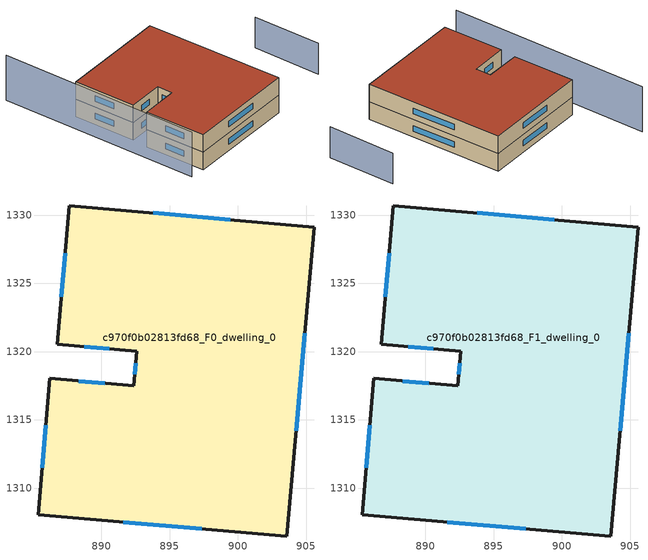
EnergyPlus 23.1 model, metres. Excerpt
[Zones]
c970f0b02813fd68_F0_dwelling_0
 floor ground (EU_floor_Construction): 905.58,1329.13 903.58,1306.45 885.35,1308.06 886.23,1318.03 892.35,1317.49 892.58,1320.02 886.75,1320.54 887.65,1330.71 z0
 wall outside (EU_wall_Construction): 905.58,1329.13 887.65,1330.71 886.75,1320.54 892.58,1320.02 892.35,1317.49 886.23,1318.03 885.35,1308.06 903.58,1306.45 905.58,1329.13 z0:3
 window (EU_Window_Construction): 899.44,1329.67 893.79,1330.17 / 904.27,1314.22 904.9,1321.36 / 891.59,1307.51 897.34,1307 / 885.93,1314.62 885.65,1311.47 / 890.26,1317.68 888.32,1317.85 / 892.5,1319.16 892.43,1318.36 / 888.74,1320.36 890.58,1320.2 / 887.34,1327.23 887.06,1324.02 z1.03:1.97
c970f0b02813fd68_F1_dwelling_0
 floor to c970f0b02813fd68_F0_dwelling_0 (EU_floor_Construction): 905.58,1329.13 903.58,1306.45 885.35,1308.06 886.23,1318.03 892.35,1317.49 892.58,1320.02 886.75,1320.54 887.65,1330.71 z3
 wall outside (EU_wall_Construction): 905.58,1329.13 887.65,1330.71 886.75,1320.54 892.58,1320.02 892.35,1317.49 886.23,1318.03 885.35,1308.06 903.58,1306.45 905.58,1329.13 z3:6
 window (EU_Window_Construction): 899.44,1329.67 893.79,1330.17 / 904.27,1314.22 904.9,1321.36 / 891.59,1307.51 897.34,1307 / 885.93,1314.62 885.65,1311.47 / 890.26,1317.68 888.32,1317.85 / 892.5,1319.16 892.43,1318.36 / 888.74,1320.36 890.58,1320.2 / 887.34,1327.23 887.06,1324.02 z4.03:4.97
 roof outside (EU_roof_Construction): 903.58,1306.45 905.58,1329.13 887.65,1330.71 886.75,1320.54 892.58,1320.02 892.35,1317.49 886.23,1318.03 885.35,1308.06 z6
shading: 886.24,1341.49 882.93,1308.5 z0:7.7; 914.99,1306.76 916.18,1317.95 z0:5.3
[Building]
EU S2 Campaign: North Axis=0; Terrain=City; Solar Distribution=FullExterior
[Site:Location]
Cape.Town.Intl.AP: Latitude=-33.965; Longitude=18.602; Time Zone=2; Elevation=46
[SizingPeriod:WeatherFileDays]
AnnualSizingPeriod: Begin Month=1; Begin Day of Month=1; End Month=12; End Day of Month=31; Day of Week for Start Day=Monday; Use Weather File Daylight Saving Period=No; Use Weather File Rain and Snow Indicators=No
[MATERIAL]
EU_InternalMass_Material: Roughness=MediumRough; Thickness=0.1; Conductivity=1; Density=1800; Specific Heat=900; Thermal Absorptance=0.9; Solar Absorptance=0.7; Visible Absorptance=0.7
[MATERIAL:NOMASS] Roughness=MediumRough; Thermal Absorptance=0.9; Solar Absorptance=0.7; Visible Absorptance=0.7
Name | Thermal Resistance
EU_wall_NoMass | 0.493876
EU_roof_NoMass | 0.449382
EU_floor_NoMass | 1.25
[WINDOWMATERIAL:SIMPLEGLAZINGSYSTEM]
EU_Window_SimpleGlazing: UFactor=4.4; Solar Heat Gain Coefficient=0.85; Visible Transmittance=0.85
[CONSTRUCTION]
EU_wall_Construction: EU_wall_NoMass
EU_roof_Construction: EU_roof_NoMass
EU_floor_Construction: EU_floor_NoMass
EU_Window_Construction: EU_Window_SimpleGlazing
EU_InternalMass_Construction: EU_InternalMass_Material
[ZONE] Type=1; Multiplier=1; Ceiling Height=autocalculate; Volume=1193.91; Floor Area=autocalculate; Part of Total Floor Area=Yes
c970f0b02813fd68_F0_dwelling_0; c970f0b02813fd68_F1_dwelling_0
[INTERNALMASS] Construction=EU_InternalMass_Construction; Surface Area=397.971
Name | Zone or ZoneList
c970f0b02813fd68_F0_dwelling_0_EU_InternalMass | c970f0b02813fd68_F0_dwelling_0
c970f0b02813fd68_F1_dwelling_0_EU_InternalMass | c970f0b02813fd68_F1_dwelling_0
[OTHEREQUIPMENT] Fuel Type=Electricity; Design Level Calculation Method=Watts/Area; Power per Zone Floor Area=1; Fraction Latent=0; Fraction Radiant=0; Fraction Lost=0; Carbon Dioxide Generation Rate=0; EndUse Subcategory=EU_Step8_InternalGains
Name | Zone or ZoneList or Space or SpaceList | Schedule
EU_Step8_InternalGain_c970f0b02813fd68_F0_dwelling_0_f000 | c970f0b02813fd68_F0_dwelling_0 | EU_Step8_GainSchedule_c970f0b02813fd68_F0_dwelling_0_f000
EU_Step8_InternalGain_c970f0b02813fd68_F1_dwelling_0_f000 | c970f0b02813fd68_F1_dwelling_0 | EU_Step8_GainSchedule_c970f0b02813fd68_F1_dwelling_0_f000
[ZONEVENTILATION:DESIGNFLOWRATE] Schedule=EU_AlwaysOn; Design Flow Rate Calculation Method=AirChanges/Hour; Air Changes per Hour=0.64; Ventilation Type=Natural; Fan Pressure Rise=0; Fan Total Efficiency=1; Constant Term Coefficient=1; Temperature Term Coefficient=0; Velocity Term Coefficient=0; Velocity Squared Term Coefficient=0; Minimum Indoor Temperature=-100; Maximum Indoor Temperature=100; Delta Temperature=-100; Minimum Outdoor Temperature=-100; Maximum Outdoor Temperature=100; Maximum Wind Speed=40
Name | Zone or ZoneList or Space or SpaceList
EU_ConstantAir_c970f0b02813fd68_F0_dwelling_0 | c970f0b02813fd68_F0_dwelling_0
EU_ConstantAir_c970f0b02813fd68_F1_dwelling_0 | c970f0b02813fd68_F1_dwelling_0
[HVACTEMPLATE:THERMOSTAT] Constant Heating Setpoint=20; Constant Cooling Setpoint=50
EU_HeatOnly_c970f0b02813fd68_F0_dwelling_0; EU_HeatOnly_c970f0b02813fd68_F1_dwelling_0
[HVACTEMPLATE:ZONE:IDEALLOADSAIRSYSTEM] System Availability Schedule=EU_AlwaysOn; Maximum Heating Supply Air Temperature=50; Minimum Cooling Supply Air Temperature=13; Maximum Heating Supply Air Humidity Ratio=0.0156; Minimum Cooling Supply Air Humidity Ratio=0.0077; Heating Limit=NoLimit; Cooling Limit=NoLimit; Heating Availability Schedule=EU_AlwaysOn; Cooling Availability Schedule=EU_CoolingOff; Dehumidification Control Type=ConstantSensibleHeatRatio; Cooling Sensible Heat Ratio=0.7; Dehumidification Setpoint=60; Humidification Control Type=None; Humidification Setpoint=30; Outdoor Air Method=None; Outdoor Air Flow Rate per Person=0.00944; Outdoor Air Flow Rate per Zone Floor Area=0; Outdoor Air Flow Rate per Zone=0; Demand Controlled Ventilation Type=None; Outdoor Air Economizer Type=NoEconomizer; Heat Recovery Type=None; Sensible Heat Recovery Effectiveness=0.7; Latent Heat Recovery Effectiveness=0.65
Name | Template Thermostat
c970f0b02813fd68_F0_dwelling_0 | EU_HeatOnly_c970f0b02813fd68_F0_dwelling_0
c970f0b02813fd68_F1_dwelling_0 | EU_HeatOnly_c970f0b02813fd68_F1_dwelling_0
[SIZING:ZONE] Zone Cooling Design Supply Air Temperature Input Method=SupplyAirTemperature; Zone Cooling Design Supply Air Temperature=13; Zone Heating Design Supply Air Temperature Input Method=SupplyAirTemperature; Zone Heating Design Supply Air Temperature=50; Zone Cooling Design Supply Air Humidity Ratio=0.008; Zone Heating Design Supply Air Humidity Ratio=0.008; Cooling Design Air Flow Method=DesignDay; Cooling Design Air Flow Rate=0; Cooling Minimum Air Flow per Zone Floor Area=0.000762; Cooling Minimum Air Flow=0; Cooling Minimum Air Flow Fraction=0.2; Heating Design Air Flow Method=DesignDay; Heating Design Air Flow Rate=0; Heating Maximum Air Flow per Zone Floor Area=0.002032; Heating Maximum Air Flow=0.141576; Heating Maximum Air Flow Fraction=0.3; Account for Dedicated Outdoor Air System=No; Dedicated Outdoor Air System Control Strategy=NeutralSupplyAir; Dedicated Outdoor Air Low Setpoint Temperature for Design=autosize; Dedicated Outdoor Air High Setpoint Temperature for Design=autosize; Zone Load Sizing Method=Sensible Load Only No Latent Load; Zone Latent Cooling Design Supply Air Humidity Ratio Input Method=HumidityRatioDifference; Zone Cooling Design Supply Air Humidity Ratio Difference=0.005; Zone Latent Heating Design Supply Air Humidity Ratio Input Method=HumidityRatioDifference; Zone Humidification Design Supply Air Humidity Ratio Difference=0.005
c970f0b02813fd68_F0_dwelling_0; c970f0b02813fd68_F1_dwelling_0
[SCHEDULE:CONSTANT]
Name | Hourly Value
EU_AlwaysOn | 1
EU_CoolingOff | 0
[SCHEDULE:FILE] Column Number=1; Rows to Skip at Top=0; Number of Hours of Data=8760; Column Separator=Comma; Interpolate to Timestep=No; Minutes per Item=60; Adjust Schedule for Daylight Savings=Yes
Name | File
EU_Step8_GainSchedule_c970f0b02813fd68_F0_dwelling_0_f000 | ../../schedules/c970f0b02813fd68/c970f0b02813fd68_F0_dwelling_0_f000_gain.csv
EU_Step8_GainSchedule_c970f0b02813fd68_F1_dwelling_0_f000 | ../../schedules/c970f0b02813fd68/c970f0b02813fd68_F1_dwelling_0_f000_gain.csv
